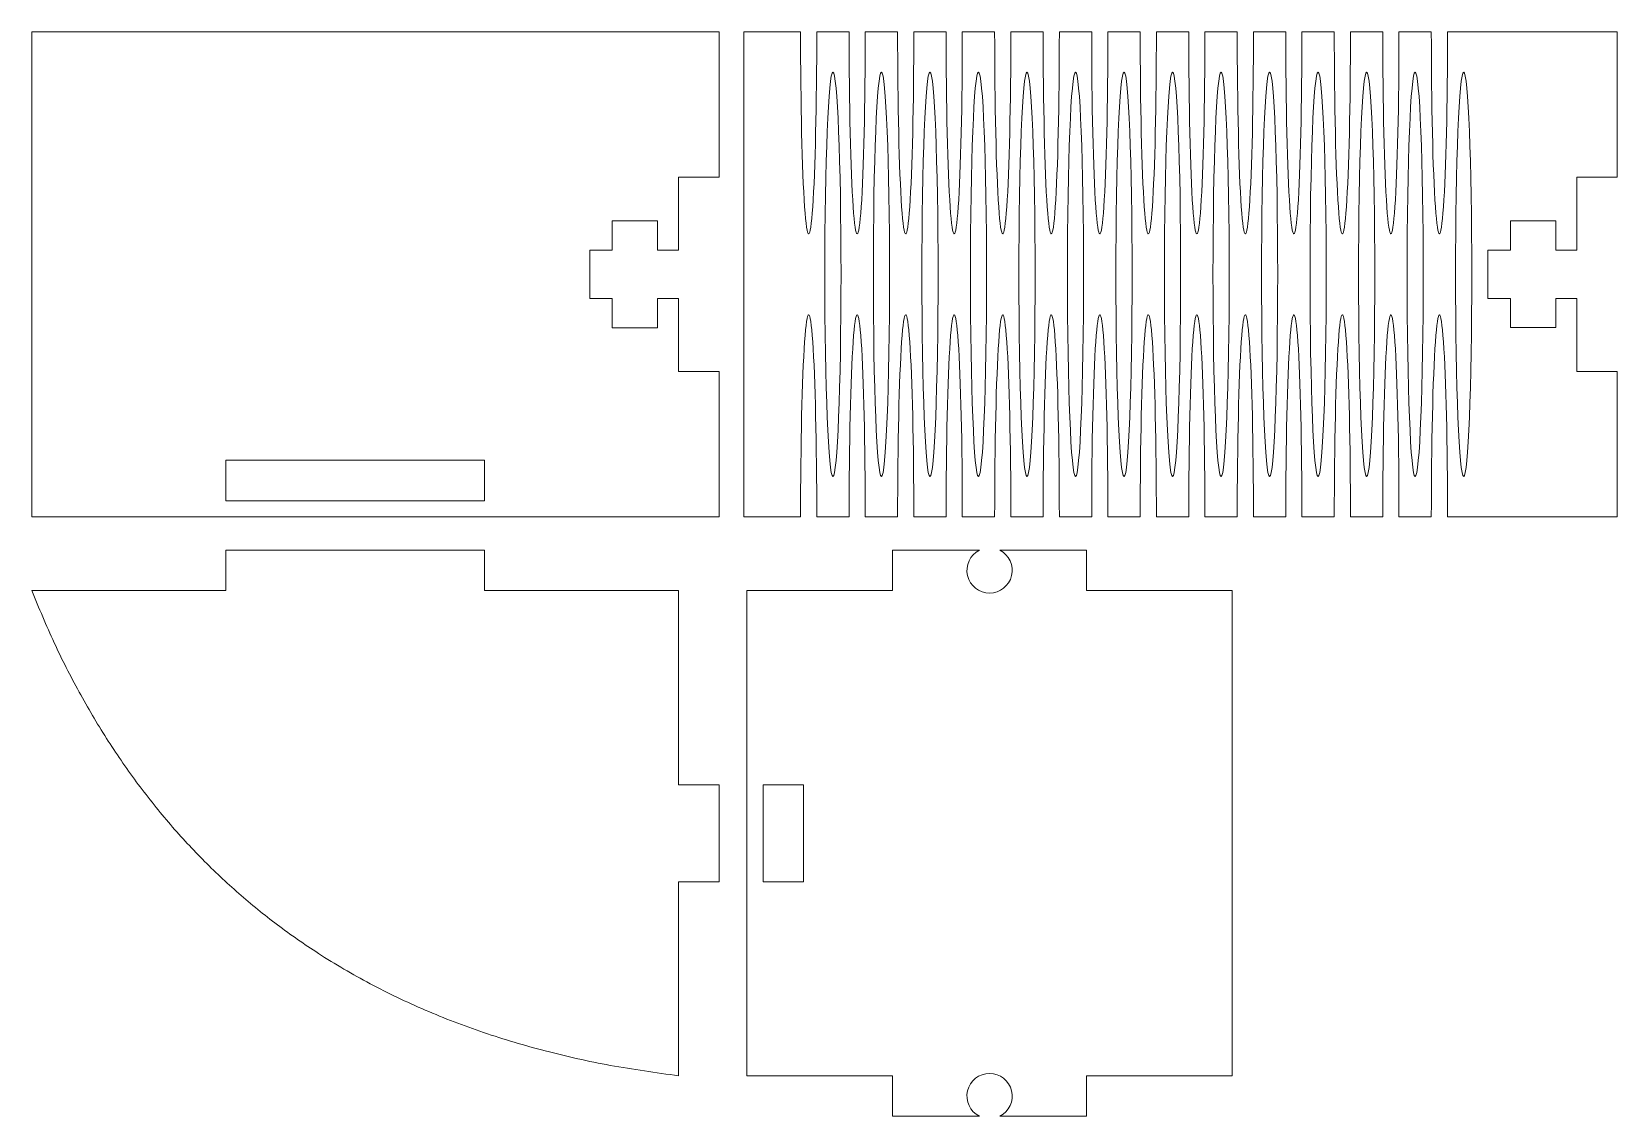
# Model space of a CAD drawing. Header units: inches. Extents: x 0.19 to 5.09, y 11.48 to 14.83.
import ezdxf

# ---------------------------------------------------------------- set-up
doc = ezdxf.new("R2010")
doc.units = ezdxf.units.IN
doc.header["$MEASUREMENT"] = 0

msp = doc.modelspace()

# ---------------------------------------------------------------- linework, layer by layer
at = {"color": 7, "linetype": 'Continuous', "lineweight": 15}
for p, q in [((2.3147, 14.8305), (0.1897, 14.8305)), ((0.1897, 14.8305), (0.1897, 13.3305)), ((2.3147, 14.3805), (2.3147, 14.8305)), ((2.3916, 14.8305), (2.3916, 13.3305)), ((2.5667, 14.8305), (2.3916, 14.8305)), ((2.7167, 14.8305), (2.6167, 14.8305)), ((2.8667, 14.8305), (2.7667, 14.8305)), ((3.0167, 14.8305), (2.9167, 14.8305)), ((3.1667, 14.8305), (3.0667, 14.8305)), ((3.3167, 14.8305), (3.2167, 14.8305)), ((3.4667, 14.8305), (3.3667, 14.8305)), ((3.6167, 14.8305), (3.5167, 14.8305)), ((3.7667, 14.8305), (3.6667, 14.8305)), ((3.9167, 14.8305), (3.8167, 14.8305)), ((4.0667, 14.8305), (3.9667, 14.8305)), ((4.2167, 14.8305), (4.1167, 14.8305)), ((4.3667, 14.8305), (4.2667, 14.8305)), ((4.5167, 14.8305), (4.4167, 14.8305)), ((5.0916, 14.8305), (4.5667, 14.8305)), ((5.0916, 14.3805), (5.0916, 14.8305)), ((2.1897, 14.3805), (2.3147, 14.3805)), ((2.1897, 14.1555), (2.1897, 14.3805)), ((4.9666, 14.3805), (5.0916, 14.3805)), ((4.9666, 14.1555), (4.9666, 14.3805)), ((1.9847, 14.2455), (2.1247, 14.2455)), ((1.9847, 14.1555), (1.9847, 14.2455)), ((2.1247, 14.2455), (2.1247, 14.1555)), ((4.7616, 14.2454), (4.9016, 14.2454)), ((4.7616, 14.1555), (4.7616, 14.2454)), ((4.9016, 14.2454), (4.9016, 14.1555)), ((1.9147, 14.1555), (1.9847, 14.1555)), ((1.9147, 14.0055), (1.9147, 14.1555)), ((2.1247, 14.1555), (2.1897, 14.1555)), ((4.6916, 14.1555), (4.7616, 14.1555)), ((4.6916, 14.0055), (4.6916, 14.1555)), ((4.9016, 14.1555), (4.9666, 14.1555)), ((1.9847, 14.0055), (1.9147, 14.0055)), ((1.9847, 13.9155), (1.9847, 14.0055)), ((2.1247, 14.0055), (2.1247, 13.9155)), ((2.1897, 14.0055), (2.1247, 14.0055)), ((2.1897, 13.7805), (2.1897, 14.0055)), ((4.7616, 14.0055), (4.6916, 14.0055)), ((4.7616, 13.9157), (4.7616, 14.0055)), ((4.9016, 14.0055), (4.9016, 13.9157)), ((4.9666, 14.0055), (4.9016, 14.0055)), ((4.9666, 13.7805), (4.9666, 14.0055)), ((2.1247, 13.9155), (1.9847, 13.9155)), ((4.9016, 13.9157), (4.7616, 13.9157)), ((2.3147, 13.7805), (2.1897, 13.7805)), ((2.3147, 13.3305), (2.3147, 13.7805)), ((5.0916, 13.7805), (4.9666, 13.7805)), ((5.0916, 13.3305), (5.0916, 13.7805)), ((0.7897, 13.5055), (0.7897, 13.3805)), ((1.5897, 13.5055), (0.7897, 13.5055)), ((1.5897, 13.3805), (1.5897, 13.5055)), ((0.7897, 13.3805), (1.5897, 13.3805)), ((0.1897, 13.3305), (2.3147, 13.3305)), ((2.3916, 13.3305), (2.5667, 13.3305)), ((2.6167, 13.3305), (2.7167, 13.3305)), ((2.7667, 13.3305), (2.8667, 13.3305)), ((2.9167, 13.3305), (3.0167, 13.3305)), ((3.0667, 13.3305), (3.1667, 13.3305)), ((3.2167, 13.3305), (3.3167, 13.3305)), ((3.3667, 13.3305), (3.4667, 13.3305)), ((3.5167, 13.3305), (3.6167, 13.3305)), ((3.6667, 13.3305), (3.7667, 13.3305)), ((3.8167, 13.3305), (3.9167, 13.3305)), ((3.9667, 13.3305), (4.0667, 13.3305)), ((4.1167, 13.3305), (4.2167, 13.3305)), ((4.2667, 13.3305), (4.3667, 13.3305)), ((4.4167, 13.3305), (4.5167, 13.3305)), ((4.5667, 13.3305), (5.0916, 13.3305)), ((1.5897, 13.2276), (0.7897, 13.2276)), ((0.7897, 13.2276), (0.7897, 13.1026)), ((1.5897, 13.1026), (1.5897, 13.2276)), ((3.1194, 13.2276), (2.8509, 13.2276)), ((2.8509, 13.2276), (2.8509, 13.1026)), ((3.4509, 13.2276), (3.1824, 13.2276)), ((3.4509, 13.1026), (3.4509, 13.2276)), ((0.7897, 13.1026), (0.1897, 13.1026)), ((2.1897, 13.1026), (1.5897, 13.1026)), ((2.1897, 12.5026), (2.1897, 13.1026)), ((2.8509, 13.1026), (2.4009, 13.1026)), ((2.4009, 13.1026), (2.4009, 11.6026)), ((3.9009, 13.1026), (3.4509, 13.1026)), ((3.9009, 11.6026), (3.9009, 13.1026)), ((2.3147, 12.5026), (2.1897, 12.5026)), ((2.3147, 12.2026), (2.3147, 12.5026)), ((2.4509, 12.5026), (2.4509, 12.2026)), ((2.5759, 12.5026), (2.4509, 12.5026)), ((2.5759, 12.2026), (2.5759, 12.5026)), ((2.1897, 11.6026), (2.1897, 12.2026)), ((2.1897, 12.2026), (2.3147, 12.2026)), ((2.4509, 12.2026), (2.5759, 12.2026)), ((2.4009, 11.6026), (2.8509, 11.6026)), ((2.8509, 11.6026), (2.8509, 11.4776)), ((3.4509, 11.6026), (3.9009, 11.6026)), ((3.4509, 11.4776), (3.4509, 11.6026)), ((2.8509, 11.4776), (3.1194, 11.4776)), ((3.1824, 11.4776), (3.4509, 11.4776))]:
    msp.add_line(p, q, dxfattribs=at)
for centre, start, end in [((3.1509, 13.1651), 116.7655, 63.2345), ((3.1509, 11.5401), 296.7655, 243.2345)]:
    msp.add_arc(centre, 0.07, start, end, dxfattribs=at)
for centre, start_param, end_param in [((2.5917, 14.8305), 4.712389, 7.853982), ((2.7417, 14.8305), 4.712389, 7.853982), ((2.8917, 14.8305), 4.712389, 7.853982), ((3.0417, 14.8305), 4.712389, 7.853982), ((3.1917, 14.8305), 4.712389, 7.853982), ((3.3417, 14.8305), 4.712389, 7.853982), ((3.4917, 14.8305), 4.712389, 7.853982), ((3.6417, 14.8305), 4.712389, 7.853982), ((3.7917, 14.8305), 4.712389, 7.853982), ((3.9417, 14.8305), 4.712389, 7.853982), ((4.0917, 14.8305), 4.712389, 7.853982), ((4.2417, 14.8305), 4.712389, 7.853982), ((4.3917, 14.8305), 4.712389, 7.853982), ((4.5417, 14.8305), 4.712389, 7.853982), ((3.0417, 13.3305), 1.570796, 4.712389), ((4.3917, 13.3305), 1.570796, 4.712389), ((2.5917, 13.3305), 1.570796, 4.712389), ((2.7417, 13.3305), 1.570796, 4.712389), ((2.8917, 13.3305), 1.570796, 4.712389), ((3.1917, 13.3305), 1.570796, 4.712389), ((3.3417, 13.3305), 1.570796, 4.712389), ((3.4917, 13.3305), 1.570796, 4.712389), ((3.6417, 13.3305), 1.570796, 4.712389), ((3.7917, 13.3305), 1.570796, 4.712389), ((3.9417, 13.3305), 1.570796, 4.712389), ((4.0917, 13.3305), 1.570796, 4.712389), ((4.2417, 13.3305), 1.570796, 4.712389), ((4.5417, 13.3305), 1.570796, 4.712389)]:
    msp.add_ellipse(centre, major_axis=(0, -0.625), ratio=0.04, start_param=start_param, end_param=end_param, dxfattribs=at)
for centre in [(2.6667, 14.0805), (2.8167, 14.0805), (2.9667, 14.0805), (3.1167, 14.0805), (3.2667, 14.0805), (3.4167, 14.0805), (3.5667, 14.0805), (3.7167, 14.0805), (3.8667, 14.0805), (4.0167, 14.0805), (4.1667, 14.0805), (4.3167, 14.0805), (4.4667, 14.0805), (4.6167, 14.0805)]:
    msp.add_ellipse(centre, major_axis=(0, -0.625), ratio=0.04, dxfattribs=at)
msp.add_open_spline([(0.1897, 13.1026), (0.2123, 13.0485), (0.2567, 12.942), (0.3343, 12.7896), (0.4188, 12.646), (0.511, 12.5114), (0.6101, 12.3865), (0.716, 12.2712), (0.8285, 12.1652), (0.9482, 12.068), (1.0834, 11.9738), (1.2357, 11.8847), (1.4067, 11.803), (1.5878, 11.7337), (1.7792, 11.677), (1.9806, 11.6317), (2.1192, 11.6124), (2.1897, 11.6026)], degree=3, knots=[0, 0, 0, 0, 0.066525, 0.131171, 0.194191, 0.255862, 0.316477, 0.375281, 0.43367, 0.491952, 0.550442, 0.620763, 0.69232, 0.765594, 0.841031, 0.919043, 1, 1, 1, 1], dxfattribs=at)

doc.saveas('drawing.dxf')
